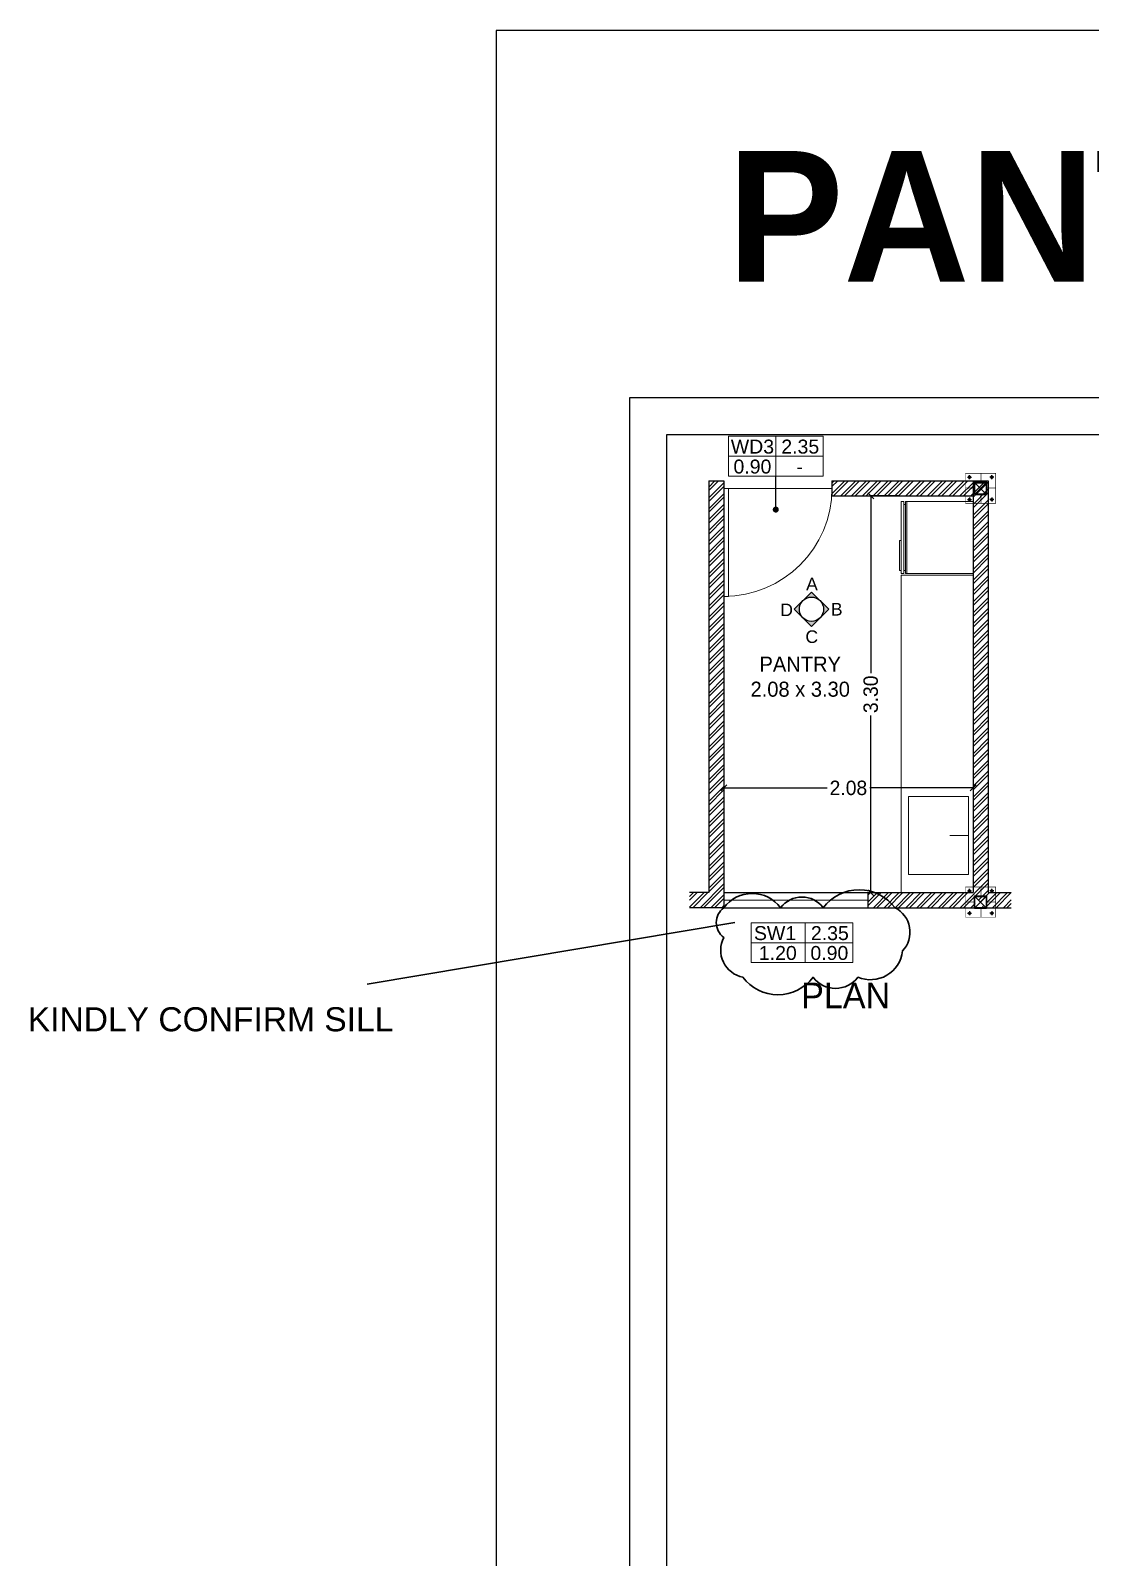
# Model space of a CAD drawing. Header units: metres. Extents: x 494 to 1845, y -666 to 1061.
# Drawn here: x 1392.98 to 1401.8, y 287.36 to 300.06 of the extents above; entities that cross this region are included whole.
import ezdxf

# ---------------------------------------------------------------- set-up
doc = ezdxf.new("R2010")
doc.units = ezdxf.units.M
doc.header["$MEASUREMENT"] = 0
doc.linetypes.add('1', pattern=[0])
doc.linetypes.add('HIDDEN', pattern=[0.375, 0.25, -0.125])
doc.layers.get('Defpoints').update_dxf_attribs({"color": 12})
for name, color, linetype, lineweight in [('.', 7, 'Continuous', 5), ('ARCHITECTURAL COMMENTS', 2, 'Continuous', 30), ('DIMENSION', 8, 'Continuous', 5), ('Grid', 1, 'Continuous', 25), ('SCPL_BOLTS', 11, 'Continuous', 15), ('SCPL_ST PLATE', 222, 'Continuous', 0), ('VDA-DOOR', 23, 'Continuous', 5), ('VDA-DW TAGS', 4, 'Continuous', 9), ('VDA-FURNITURE', 8, 'Continuous', 13), ('VDA-HATCH', 8, 'Continuous', 9), ('VDA-WALL', 250, 'Continuous', 25), ('VDA-WINDOW', 5, 'Continuous', 9), ('VDA_FURNITURE', 8, 'Continuous', 13)]:
    doc.layers.add(name, color=color, linetype=linetype, lineweight=lineweight)
for name, color, linetype in [('BASE PLATE', 3, 'Continuous'), ('COLUMN', 1, 'Continuous'), ('Flooring', 250, 'Continuous'), ('SCPL HIDDEN', 8, 'HIDDEN'), ('SHEET', 7, 'Continuous'), ('VDA DIMENSION', 8, 'Continuous'), ('VDA-TEXT', 250, '1'), ('VDA-WALL BELOW', 8, 'Continuous')]:
    doc.layers.add(name, color=color, linetype=linetype)
doc.styles.add('arial', font='arial.ttf', dxfattribs={"height": 0.3})
doc.styles.add('AutoDCRFont', font='arial.ttf')
doc.styles.add('RS', font='GOTHIC.TTF')
doc.styles.get("Standard").update_dxf_attribs({"font": 'arial.ttf'})
doc.dimstyles.new('Copy of Copy of SMALL', dxfattribs={"dimtxt": 0.125, "dimasz": 0.05, "dimexe": 0, "dimexo": 0.02, "dimgap": 0.02, "dimtad": 0, "dimzin": 0, "dimdsep": 46, "dimtxsty": 'RS', "dimblk": 'OBLIQUE', "dimcen": 2.5, "dimclrd": 8, "dimclre": 8, "dimclrt": 5, "dimadec": 0, "dimazin": 0, "dimtfac": 1, "dimtofl": 0, "dimtmove": 0, "dimatfit": 3, "dimldrblk": 'OBLIQUE', "dimfxl": 0, "dimtolj": 1, "dimtzin": 0, "dimarcsym": 0})
doc.dimstyles.new('SMALL-1', dxfattribs={"dimtxt": 0.16, "dimasz": 0.035, "dimexe": 0, "dimexo": 0.1, "dimgap": 0.05, "dimtad": 1, "dimzin": 0, "dimdsep": 46, "dimtxsty": 'RS', "dimblk": 'DOT', "dimcen": 2.5, "dimclrd": 256, "dimclre": 256, "dimclrt": 5, "dimadec": 0, "dimazin": 0, "dimtfac": 1, "dimtdec": 3, "dimtofl": 0, "dimtmove": 0, "dimatfit": 3, "dimfxl": 0, "dimtolj": 1, "dimtzin": 0, "dimarcsym": 0})
pattern_1 = [(45, (-14.42239, 22.883114), (-0.0450780573, 0.0450780573), []), (45, (-14.392336, 22.883114), (-0.0450780573, 0.0450780573), [])]

# ---------------------------------------------------------------- blocks, each defined once
blk = doc.blocks.new('pantry')
at = {"layer": 'VDA_FURNITURE'}
blk.add_lwpolyline([(-0.6, 0), (0, 0), (0, 2.64), (-0.6, 2.64)], close=True, dxfattribs=at)
blk = doc.blocks.new('zw$8B81')
at = {"layer": 'VDA-FURNITURE', "extrusion": (-2.11098e-05, -1.08635e-08, 1)}
for p, q in [((0.013, 0.575), (0, 0.575)), ((0, 0.575), (0, 0.325)), ((0.037, 0.6), (0.013, 0.6)), ((0.013, 0.6), (0.013, 0)), ((0.037, 0.6), (0.037, 0)), ((0.05, 0.575), (0.037, 0.575)), ((0.612, 0.6), (0.05, 0.6)), ((0.05, 0.6), (0.05, 0)), ((0.062, 0.6), (0.062, 0)), ((0.612, 0), (0.612, 0.6)), ((0.013, 0.325), (0, 0.325)), ((0.013, 0), (0.037, 0)), ((0.037, 0.025), (0.05, 0.025)), ((0.05, 0), (0.612, 0))]:
    blk.add_line(p, q, dxfattribs=at)
blk = doc.blocks.new('athath')
at = {"layer": 'BASE PLATE', "const_width": 0.004}
blk.add_lwpolyline([(382058.464, 2057488.134), (382058.714, 2057488.134), (382058.714, 2057487.884), (382058.464, 2057487.884)], close=True, dxfattribs=at)
at = {"layer": 'COLUMN', "color": 5, "lineweight": 30}
for p, q in [((382058.639, 2057488.059), (382058.539, 2057487.959)), ((382058.639, 2057487.959), (382058.539, 2057488.059))]:
    blk.add_line(p, q, dxfattribs=at)
blk.add_lwpolyline([(382058.539, 2057488.059), (382058.539, 2057487.959), (382058.639, 2057487.959), (382058.639, 2057488.059)], close=True, dxfattribs=at)
at = {"layer": 'Grid', "color": 5, "const_width": 0.002}
blk.add_lwpolyline([(382058.539, 2057488.059), (382058.639, 2057488.059), (382058.639, 2057487.959), (382058.539, 2057487.959)], close=True, dxfattribs=at)
at = {"layer": 'Grid', "color": 5}
blk.add_lwpolyline([(382058.542, 2057488.056), (382058.636, 2057488.056), (382058.636, 2057487.962), (382058.542, 2057487.962)], close=True, dxfattribs=at)
at = {"layer": 'SCPL HIDDEN'}
for p, q in [((382058.513, 2057488.102), (382058.479, 2057488.102)), ((382058.496, 2057488.119), (382058.496, 2057488.085)), ((382058.665, 2057488.102), (382058.699, 2057488.102)), ((382058.682, 2057488.119), (382058.682, 2057488.085)), ((382058.513, 2057487.916), (382058.479, 2057487.916)), ((382058.496, 2057487.899), (382058.496, 2057487.933)), ((382058.665, 2057487.916), (382058.699, 2057487.916)), ((382058.682, 2057487.899), (382058.682, 2057487.933))]:
    blk.add_line(p, q, dxfattribs=at)
at = {"layer": 'SCPL_BOLTS'}
for centre in [(382058.496, 2057488.102), (382058.682, 2057488.102), (382058.496, 2057487.916), (382058.682, 2057487.916)]:
    blk.add_circle(centre, 0.0103, dxfattribs=at)
at = {"layer": 'SCPL_ST PLATE', "const_width": 0.002}
for points in [[(382058.586, 2057488.134), (382058.593, 2057488.134), (382058.593, 2057488.059), (382058.586, 2057488.059)], [(382058.464, 2057488.012), (382058.464, 2057488.005), (382058.539, 2057488.005), (382058.539, 2057488.012)], [(382058.586, 2057487.884), (382058.593, 2057487.884), (382058.593, 2057487.959), (382058.586, 2057487.959)], [(382058.639, 2057488.005), (382058.639, 2057488.012), (382058.714, 2057488.012), (382058.714, 2057488.005)]]:
    blk.add_lwpolyline(points, close=True, dxfattribs=at)
blk = doc.blocks.new('zw$9BC4')
at = {"layer": 'VDA-FURNITURE'}
blk.add_line((0.325, 0), (0.325, 0.154), dxfattribs=at)
blk.add_lwpolyline([(0, 0), (0.65, 0), (0.65, 0.5), (0, 0.5)], close=True, dxfattribs=at)
blk = doc.blocks.new('4545-flat-1-flat-1-flat-1-flat-1')
at = {"layer": '.'}
h = blk.add_hatch(color=256, dxfattribs=at)
h.dxf.hatch_style = 1
h.paths.add_polyline_path([(1328.361, -54.195), (1328.432, -54.123), (1328.504, -54.195, 0.414214)])
h.paths.add_polyline_path([(1328.361, -54.338, 0.414214), (1328.504, -54.338), (1328.432, -54.41)])
h.paths.add_polyline_path([(1328.289, -54.266), (1328.361, -54.195, 0.414214), (1328.361, -54.338)])
h.paths.add_polyline_path([(1328.504, -54.195), (1328.576, -54.266), (1328.504, -54.338, 0.198912), (1328.534, -54.266, 0.198912)])
blk.add_circle((1328.432, -54.266), 0.101)
at = {"layer": 'Flooring', "lineweight": -2}
for p, q in [((1328.432, -54.123), (1328.289, -54.266)), ((1328.576, -54.266), (1328.432, -54.123)), ((1328.289, -54.266), (1328.432, -54.41)), ((1328.432, -54.41), (1328.576, -54.266))]:
    blk.add_line(p, q, dxfattribs=at)
at = {"layer": 'VDA-TEXT', "color": 1, "lineweight": 5, "char_height": 0.1047, "width": 0.10599, "attachment_point": 2, "style": 'arial'}
for s, insert in [('{\\T0.9;A}', (1328.431, -54.004)), ('{\\T0.9;D}', (1328.22, -54.219)), ('{\\T0.9;B}', (1328.637, -54.214)), ('{\\T0.9;C}', (1328.429, -54.442))]:
    blk.add_mtext(s, dxfattribs=dict(at, insert=insert))
blk = doc.blocks.new('sw1')
at = {"layer": 'VDA-DW TAGS'}
for p, q in [((1415.729, 215.341), (1415.729, 215.672)), ((1416.124, 215.507), (1415.277, 215.507))]:
    blk.add_line(p, q, dxfattribs=at)
blk.add_lwpolyline([(1416.124, 215.672), (1415.277, 215.672), (1415.277, 215.341), (1416.124, 215.341)], close=True, dxfattribs=at)
at = {"layer": 'VDA-DW TAGS', "char_height": 0.116, "attachment_point": 8, "style": 'arial'}
for s, insert, width in [('SW1', (1415.477, 215.527), 0.28229), ('2.35', (1415.933, 215.527), 0.28229), ('1.20', (1415.5, 215.362), 0.27584), ('0.90', (1415.929, 215.362), 0.36617)]:
    blk.add_mtext(s, dxfattribs=dict(at, insert=insert, width=width))
blk = doc.blocks.new('_Oblique')
at = {"color": 0, "linetype": 'ByBlock', "lineweight": -2}
blk.add_line((-0.5, -0.5), (0.5, 0.5), dxfattribs=at)
blk = doc.blocks.new('*D812')
at = {"layer": 'Defpoints', "color": 0}
for p in [(1398.745, 293.916), (1400.82, 293.916), (1400.82, 293.759)]:
    blk.add_point(p, dxfattribs=at)
at = {"layer": 'VDA DIMENSION', "color": 8, "lineweight": -2}
for p, q in [((1398.745, 293.896), (1398.745, 293.759)), ((1400.82, 293.896), (1400.82, 293.759)), ((1398.745, 293.759), (1399.606, 293.759)), ((1400.82, 293.759), (1399.959, 293.759))]:
    blk.add_line(p, q, dxfattribs=at)
at = {"layer": 'VDA DIMENSION', "color": 8, "lineweight": -2, "xscale": 0.05, "yscale": 0.05, "zscale": 0.05, "rotation": 180}
blk.add_blockref('_Oblique', (1398.745, 293.759), dxfattribs=at)
at = {"layer": 'VDA DIMENSION', "color": 8, "lineweight": -2, "xscale": 0.05, "yscale": 0.05, "zscale": 0.05}
blk.add_blockref('_Oblique', (1400.82, 293.759), dxfattribs=at)
at = {"layer": 'VDA DIMENSION', "color": 5, "insert": (1399.782, 293.759), "char_height": 0.12, "attachment_point": 5, "style": 'RS'}
blk.add_mtext('\\A1;2.08', dxfattribs=at)
blk = doc.blocks.new('*D813')
at = {"layer": 'Defpoints', "color": 0}
for p in [(1399.968, 296.188), (1400.22, 296.188), (1400.22, 292.888)]:
    blk.add_point(p, dxfattribs=at)
at = {"layer": 'VDA DIMENSION', "color": 8, "lineweight": -2}
for p, q in [((1400.2, 296.188), (1399.968, 296.188)), ((1399.968, 296.188), (1399.968, 294.715)), ((1399.968, 292.888), (1399.968, 294.362)), ((1400.2, 292.888), (1399.968, 292.888))]:
    blk.add_line(p, q, dxfattribs=at)
at = {"layer": 'VDA DIMENSION', "color": 8, "lineweight": -2, "xscale": 0.05, "yscale": 0.05, "zscale": 0.05}
for p, rotation in [((1399.968, 296.188), 90.0000197054317), ((1399.968, 292.888), 270.0000197054317)]:
    blk.add_blockref('_Oblique', p, dxfattribs=dict(at, rotation=rotation))
at = {"layer": 'VDA DIMENSION', "color": 5, "insert": (1399.968, 294.538), "char_height": 0.12, "attachment_point": 5, "rotation": 90, "style": 'RS'}
blk.add_mtext('\\A1;3.30', dxfattribs=at)
blk = doc.blocks.new('fdsfdsf')
at = {"layer": 'VDA-DOOR'}
for p, q in [((0, -0.899), (0, 0)), ((0, 0), (0.038, 0)), ((0.038, 0), (0.038, -0.899)), ((0.9, 0), (0, 0)), ((0.038, -0.899), (0, -0.899))]:
    blk.add_line(p, q, dxfattribs=at)
blk.add_arc((0, 0.001), 0.9, 270, 359.9575, dxfattribs=at)
blk = doc.blocks.new('_Dot')
at = {"color": 0, "linetype": 'ByBlock', "lineweight": -2}
blk.add_line((-0.5, 0), (-1, 0), dxfattribs=at)
at = {"color": 0, "linetype": 'ByBlock', "const_width": 0.5}
blk.add_lwpolyline([(-0.25, 0, 1), (0.25, 0, 1)], format="xyb", close=True, dxfattribs=at)
blk = doc.blocks.new('WD3')
at = {"layer": 'VDA-DW TAGS'}
for p, q in [((1501.109, 276.336), (1501.109, 276.667)), ((1501.504, 276.501), (1500.715, 276.501))]:
    blk.add_line(p, q, dxfattribs=at)
blk.add_lwpolyline([(1501.504, 276.667), (1500.715, 276.667), (1500.715, 276.336), (1501.504, 276.336)], close=True, dxfattribs=at)
at = {"layer": 'VDA-DW TAGS', "attachment_point": 8, "style": 'arial'}
for s, insert, char_height, width in [('WD3', (1500.915, 276.522), 0.116, 0.28229), ('2.35', (1501.313, 276.522), 0.116, 0.28229), ('{\\fArial|b0|i0|c0|p34;0.90}', (1500.915, 276.356), 0.11598, 0.27584), ('{\\fArial|b0|i0|c0|p34;-}', (1501.309, 276.356), 0.11598, 0.36617)]:
    blk.add_mtext(s, dxfattribs=dict(at, insert=insert, char_height=char_height, width=width))

msp = doc.modelspace()

# ---------------------------------------------------------------- hatches: boundary and pattern name
at = {"layer": 'VDA-HATCH'}
h = msp.add_hatch(dxfattribs=at)
h.set_pattern_fill('ANSI32', color=256, scale=0.17, angle=360)
h.set_pattern_definition(pattern_1)
h.paths.add_polyline_path([(1400.8198, 296.3134), (1400.9448, 296.3134), (1400.9448, 292.8884), (1401.1367, 292.8884), (1401.1367, 292.7634), (1400.9323, 292.7634), (1400.9323, 292.8601), (1400.8823, 292.8101), (1400.8355, 292.8569), (1400.8355, 292.7634), (1399.9448, 292.7634), (1399.9448, 292.8884), (1400.8198, 292.8884)])
h.paths.add_polyline_path([(1400.9291, 292.7634), (1400.9291, 292.8569), (1400.9323, 292.8601), (1400.9323, 292.7634)])
h.paths.add_polyline_path([(1400.8356, 292.7634), (1400.8823, 292.8101), (1400.929, 292.7634)])
h.paths.add_polyline_path([(1398.7448, 292.7634), (1398.4604, 292.7634), (1398.4604, 292.8884), (1398.6198, 292.8884), (1398.6198, 296.3134), (1398.7448, 296.3134)])
h = msp.add_hatch(dxfattribs=at)
h.set_pattern_fill('ANSI32', color=256, scale=0.17, angle=360)
h.set_pattern_definition(pattern_1)
h.paths.add_polyline_path([(1399.6448, 296.1884), (1400.8198, 296.1884), (1400.8198, 296.3134), (1399.6448, 296.3134)])

# ---------------------------------------------------------------- linework, layer by layer
at = {"color": 6}
msp.add_lwpolyline([(1396.8506, 271.7492), (1440.7053, 271.7492), (1440.7053, 300.0584), (1396.8506, 300.0584)], close=True, dxfattribs=at)
at = {"layer": 'ARCHITECTURAL COMMENTS'}
msp.add_line((1398.8378, 292.6395), (1395.7761, 292.1262), dxfattribs=at)
msp.add_lwpolyline([(1398.7448, 292.7634, -0.5), (1399.2182, 292.7634, -0.5), (1399.5722, 292.7634, -0.5), (1400.1698, 292.7634, -0.5), (1400.2326, 292.4032, -0.5), (1399.8605, 292.1853, -0.5), (1399.4877, 292.1853, -0.5), (1398.904, 292.1853, -0.5), (1398.7448, 292.5155, -0.5)], format="xyb", close=True, dxfattribs=at)
at = {"layer": 'DIMENSION'}
msp.add_line((1400.2198, 294.1343), (1400.2198, 293.9543, -0.0001), dxfattribs=at)
at = {"layer": 'SHEET'}
for points in [[(1415.3058, 297.0035), (1397.9603, 297.0035), (1397.9603, 272.472), (1415.3058, 272.472)], [(1414.9977, 296.6954), (1398.2684, 296.6954), (1398.2684, 272.7801), (1414.9977, 272.7801)]]:
    msp.add_lwpolyline(points, close=True, dxfattribs=at)
at = {"layer": 'VDA-WALL'}
for p, q in [((1398.6198, 296.3134), (1398.6198, 292.8884, -0.0001)), ((1398.6198, 296.3134), (1398.7448, 296.3134, -0.0001)), ((1398.7448, 296.3134), (1398.7448, 292.7634, -0.0001)), ((1399.6448, 296.3134), (1400.9448, 296.3134, -0.0001)), ((1399.6448, 296.3134), (1399.6448, 296.1884, -0.0001)), ((1400.8198, 296.3134), (1400.8198, 292.8884, -0.0001)), ((1400.9448, 296.3134), (1400.9448, 292.8884, -0.0001)), ((1399.6448, 296.1884), (1400.8198, 296.1884, -0.0001)), ((1398.6198, 292.8884), (1398.4604, 292.8884, -0.0001)), ((1399.9448, 292.8884), (1399.9448, 292.7634, -0.0001)), ((1399.9448, 292.8884), (1400.8198, 292.8884, -0.0001)), ((1400.9448, 292.8884), (1401.1367, 292.8884, -0.0001)), ((1398.7448, 292.7634), (1398.4604, 292.7634, -0.0001)), ((1399.9448, 292.7634), (1401.1367, 292.7634, -0.0001))]:
    msp.add_line(p, q, dxfattribs=at)
at = {"layer": 'VDA-WALL BELOW'}
for p, q in [((1398.7448, 292.8884), (1399.9448, 292.8884, -0.0001)), ((1398.7448, 292.7634), (1399.9448, 292.7634, -0.0001))]:
    msp.add_line(p, q, dxfattribs=at)
at = {"layer": 'VDA-WINDOW'}
msp.add_line((1398.7448, 292.8259), (1399.9448, 292.8259, -0.0001), dxfattribs=at)

# ---------------------------------------------------------------- block references
for name, p in [('fdsfdsf', (1398.7448, 296.2509)), ('4545-flat-1-flat-1-flat-1-flat-1', (71.0427, 349.5117))]:
    msp.add_blockref(name, p)
at = {"layer": 'COLUMN', "rotation": 89.99999999999999}
for p in [(2058888.8912, -381762.3383), (2058888.8912, -381765.779)]:
    msp.add_blockref('athath', p, dxfattribs=at)
at = {"layer": 'DIMENSION', "color": 5, "lineweight": 30}
msp.add_blockref('WD3', (-101.9317, 20.0166), dxfattribs=at)
at = {"layer": 'VDA-DW TAGS', "color": 192}
msp.add_blockref('sw1', (-16.3055, 76.9652), dxfattribs=at)
at = {"layer": 'VDA-FURNITURE', "xscale": -1}
for name, p, rotation in [('zw$8B81', (1400.2073, 296.1424), 180.000000273401), ('zw$9BC4', (1400.7814, 293.6884), 90.00000027342212)]:
    msp.add_blockref(name, p, dxfattribs=dict(at, rotation=rotation))
at = {"layer": 'VDA_FURNITURE'}
msp.add_blockref('pantry', (1400.8198, 292.8884), dxfattribs=at)

# ---------------------------------------------------------------- texts
at = {"layer": 'ARCHITECTURAL COMMENTS', "insert": (1392.9527, 291.9355), "char_height": 0.2, "attachment_point": 1}
msp.add_mtext_dynamic_manual_height_columns('KINDLY CONFIRM SILL ', width=4.370944, gutter_width=1, heights=[0.2591], dxfattribs=at)
at = {"layer": 'VDA-TEXT', "insert": (1398.7737, 299.0564), "char_height": 1.085342, "width": 48.613576, "attachment_point": 1}
msp.add_mtext('{\\fCentury Gothic|b1|i0|c0|p34;PANTRY DETAILS}', dxfattribs=at)
at = {"layer": 'VDA-TEXT', "insert": (1399.3811, 294.6839), "char_height": 0.125, "width": 4.378113, "attachment_point": 5, "style": 'arial'}
msp.add_mtext('{\\fCentury Gothic|b0|i0|c0|p34;PANTRY\\P2.08 x 3.30}', dxfattribs=at)
at = {"layer": 'VDA-TEXT', "color": 250, "lineweight": 25, "ltscale": 111, "insert": (1399.7593, 292.1395), "char_height": 0.212026, "width": 1.971328, "attachment_point": 2, "style": 'AutoDCRFont'}
msp.add_mtext('{\\fCentury Gothic|b0|i0|c0|p34;PLAN}', dxfattribs=at)

# ---------------------------------------------------------------- dimensions: what is measured, and where the dimension line sits
at = {"layer": 'VDA DIMENSION'}
for p1, p2, distance, picture, middle in [((1400.2198, 292.8884, -0.0009), (1400.2198, 296.1884, 0), 0.2516, '*D813', (1399.9683, 294.5384, -0.0001)), ((1398.744831179, 293.9157163698, -0.0000518139), (1400.819831179, 293.9157163698, -0.0019407704), -0.1563646798, '*D812', (1399.782331179, 293.75935169, -0.0000767155))]:
    dim = msp.add_aligned_dim(p1=p1, p2=p2, distance=distance, dimstyle='Copy of Copy of SMALL', override={"dimtxt": 0.12, "dimblk": 'Oblique'}, dxfattribs=at)
    dim.commit()
    dim.dimension.update_dxf_attribs({"geometry": picture, "text_midpoint": middle})

# ---------------------------------------------------------------- leaders
at = {"layer": 'VDA-DW TAGS', "color": 192}
msp.add_leader([(1399.1775, 296.0742, -0.0001), (1399.1775, 296.3524, -0.0001)], dimstyle='SMALL-1', override={"dimasz": 0.05, "dimclrd": 4, "dimldrblk": 'Dot'}, dxfattribs=at)

doc.saveas('drawing.dxf')
